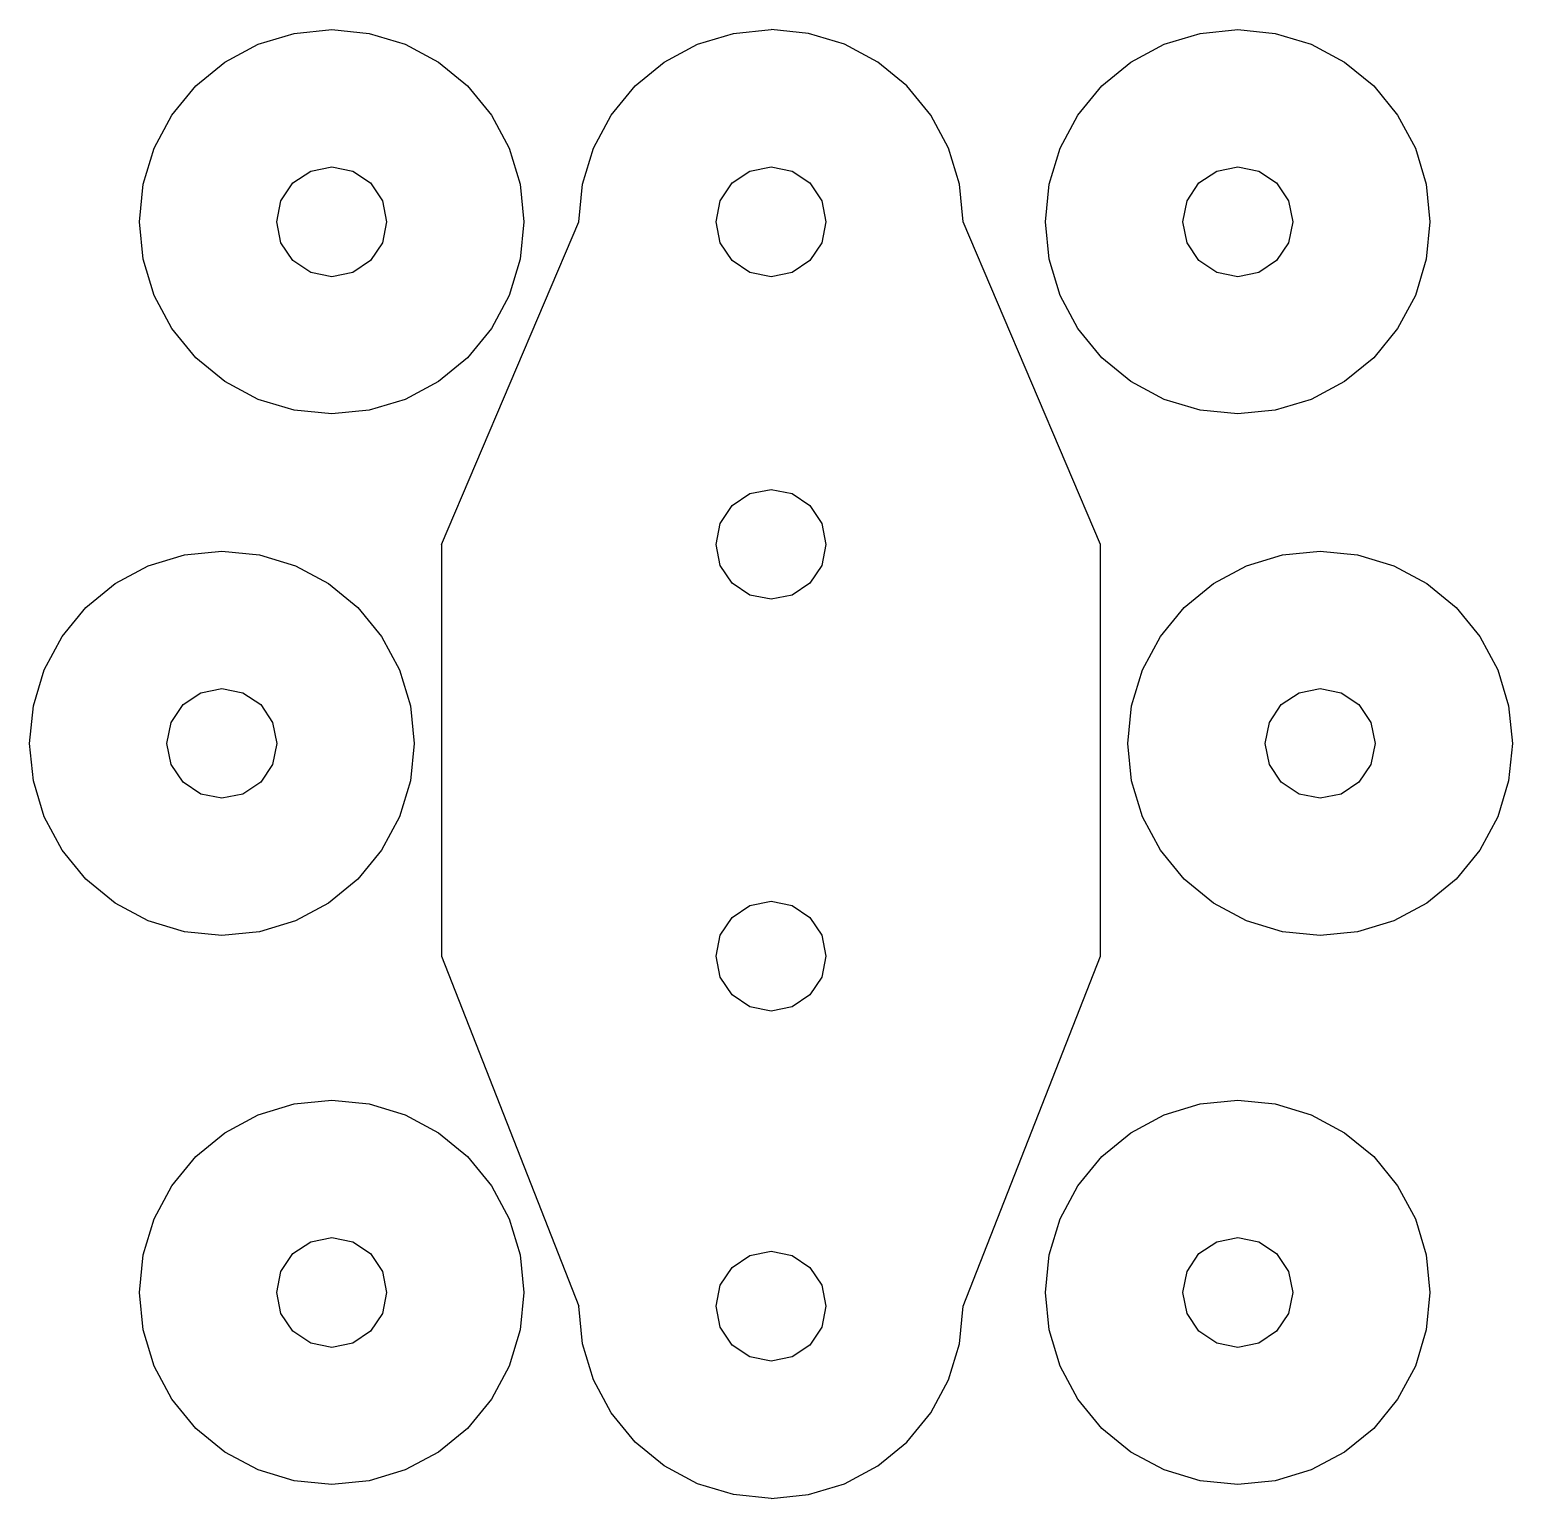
# Model space of a CAD drawing. Header units: metres. Extents: x -27 to 27, y -27.2 to 26.2.
import ezdxf

# ---------------------------------------------------------------- set-up
doc = ezdxf.new("R2010")
doc.units = ezdxf.units.M

msp = doc.modelspace()

# ---------------------------------------------------------------- linework, layer by layer
for p, q in [((-18.679, 25.717), (-17.366, 26.115)), ((-17.366, 26.115), (-16, 26.25)), ((-16, 26.25), (-14.634, 26.115)), ((-14.634, 26.115), (-13.321, 25.717)), ((-2.679, 25.717), (-1.366, 26.115)), ((-1.366, 26.115), (0, 26.25)), ((1.366, 26.115), (0, 26.25)), ((2.679, 25.717), (1.366, 26.115)), ((14.321, 25.717), (15.634, 26.115)), ((15.634, 26.115), (17, 26.25)), ((17, 26.25), (18.366, 26.115)), ((18.366, 26.115), (19.679, 25.717)), ((-19.889, 25.07), (-18.679, 25.717)), ((-13.321, 25.717), (-12.111, 25.07)), ((-3.889, 25.07), (-2.679, 25.717)), ((3.889, 25.07), (2.679, 25.717)), ((13.111, 25.07), (14.321, 25.717)), ((19.679, 25.717), (20.889, 25.07)), ((-20.95, 24.2), (-19.889, 25.07)), ((-12.111, 25.07), (-11.05, 24.2)), ((-4.95, 24.2), (-3.889, 25.07)), ((4.95, 24.2), (3.889, 25.07)), ((12.05, 24.2), (13.111, 25.07)), ((20.889, 25.07), (21.95, 24.2)), ((-21.82, 23.139), (-20.95, 24.2)), ((-11.05, 24.2), (-10.18, 23.139)), ((-5.82, 23.139), (-4.95, 24.2)), ((5.82, 23.139), (4.95, 24.2)), ((11.18, 23.139), (12.05, 24.2)), ((21.95, 24.2), (22.82, 23.139)), ((-22.467, 21.929), (-21.82, 23.139)), ((-10.18, 23.139), (-9.533, 21.929)), ((-6.467, 21.929), (-5.82, 23.139)), ((6.467, 21.929), (5.82, 23.139)), ((10.533, 21.929), (11.18, 23.139)), ((22.82, 23.139), (23.467, 21.929)), ((-22.865, 20.616), (-22.467, 21.929)), ((-9.533, 21.929), (-9.135, 20.616)), ((-6.865, 20.616), (-6.467, 21.929)), ((6.865, 20.616), (6.467, 21.929)), ((10.135, 20.616), (10.533, 21.929)), ((23.467, 21.929), (23.865, 20.616)), ((-17.414, 20.664), (-16.765, 21.098)), ((-16.765, 21.098), (-16, 21.25)), ((-16, 21.25), (-15.235, 21.098)), ((-15.235, 21.098), (-14.586, 20.664)), ((-1.414, 20.664), (-0.765, 21.098)), ((-0.765, 21.098), (0, 21.25)), ((0, 21.25), (0.765, 21.098)), ((0.765, 21.098), (1.414, 20.664)), ((15.586, 20.664), (16.235, 21.098)), ((16.235, 21.098), (17, 21.25)), ((17, 21.25), (17.765, 21.098)), ((17.765, 21.098), (18.414, 20.664)), ((-23, 19.25), (-22.865, 20.616)), ((-17.848, 20.015), (-17.414, 20.664)), ((-14.586, 20.664), (-14.152, 20.015)), ((-9.135, 20.616), (-9, 19.25)), ((-7, 19.25), (-6.865, 20.616)), ((-1.848, 20.015), (-1.414, 20.664)), ((1.414, 20.664), (1.848, 20.015)), ((7, 19.25), (6.865, 20.616)), ((10, 19.25), (10.135, 20.616)), ((15.152, 20.015), (15.586, 20.664)), ((18.414, 20.664), (18.848, 20.015)), ((23.865, 20.616), (24, 19.25)), ((-18, 19.25), (-17.848, 20.015)), ((-14.152, 20.015), (-14, 19.25)), ((-2, 19.25), (-1.848, 20.015)), ((1.848, 20.015), (2, 19.25)), ((15, 19.25), (15.152, 20.015)), ((18.848, 20.015), (19, 19.25)), ((-22.865, 17.884), (-23, 19.25)), ((-17.848, 18.485), (-18, 19.25)), ((-14, 19.25), (-14.152, 18.485)), ((-12, 7.5), (-7, 19.25)), ((-9, 19.25), (-9.135, 17.884)), ((-1.848, 18.485), (-2, 19.25)), ((2, 19.25), (1.848, 18.485)), ((12, 7.5), (7, 19.25)), ((10.135, 17.884), (10, 19.25)), ((15.152, 18.485), (15, 19.25)), ((19, 19.25), (18.848, 18.485)), ((24, 19.25), (23.865, 17.884)), ((-17.414, 17.836), (-17.848, 18.485)), ((-14.152, 18.485), (-14.586, 17.836)), ((-1.414, 17.836), (-1.848, 18.485)), ((1.848, 18.485), (1.414, 17.836)), ((15.586, 17.836), (15.152, 18.485)), ((18.848, 18.485), (18.414, 17.836)), ((-22.467, 16.571), (-22.865, 17.884)), ((-16.765, 17.402), (-17.414, 17.836)), ((-14.586, 17.836), (-15.235, 17.402)), ((-9.135, 17.884), (-9.533, 16.571)), ((-0.765, 17.402), (-1.414, 17.836)), ((1.414, 17.836), (0.765, 17.402)), ((10.533, 16.571), (10.135, 17.884)), ((16.235, 17.402), (15.586, 17.836)), ((18.414, 17.836), (17.765, 17.402)), ((23.865, 17.884), (23.467, 16.571)), ((-16, 17.25), (-16.765, 17.402)), ((-15.235, 17.402), (-16, 17.25)), ((0, 17.25), (-0.765, 17.402)), ((0.765, 17.402), (0, 17.25)), ((17, 17.25), (16.235, 17.402)), ((17.765, 17.402), (17, 17.25)), ((-21.82, 15.361), (-22.467, 16.571)), ((-9.533, 16.571), (-10.18, 15.361)), ((11.18, 15.361), (10.533, 16.571)), ((23.467, 16.571), (22.82, 15.361)), ((-20.95, 14.3), (-21.82, 15.361)), ((-10.18, 15.361), (-11.05, 14.3)), ((12.05, 14.3), (11.18, 15.361)), ((22.82, 15.361), (21.95, 14.3)), ((-19.889, 13.43), (-20.95, 14.3)), ((-11.05, 14.3), (-12.111, 13.43)), ((13.111, 13.43), (12.05, 14.3)), ((21.95, 14.3), (20.889, 13.43)), ((-18.679, 12.783), (-19.889, 13.43)), ((-12.111, 13.43), (-13.321, 12.783)), ((14.321, 12.783), (13.111, 13.43)), ((20.889, 13.43), (19.679, 12.783)), ((-17.366, 12.385), (-18.679, 12.783)), ((-13.321, 12.783), (-14.634, 12.385)), ((15.634, 12.385), (14.321, 12.783)), ((19.679, 12.783), (18.366, 12.385)), ((-16, 12.25), (-17.366, 12.385)), ((-14.634, 12.385), (-16, 12.25)), ((17, 12.25), (15.634, 12.385)), ((18.366, 12.385), (17, 12.25)), ((-1.414, 8.914), (-0.765, 9.348)), ((-0.765, 9.348), (0, 9.5)), ((0, 9.5), (0.765, 9.348)), ((0.765, 9.348), (1.414, 8.914)), ((-1.848, 8.265), (-1.414, 8.914)), ((1.414, 8.914), (1.848, 8.265)), ((-2, 7.5), (-1.848, 8.265)), ((1.848, 8.265), (2, 7.5)), ((-22.679, 6.717), (-21.366, 7.115)), ((-21.366, 7.115), (-20, 7.25)), ((-20, 7.25), (-18.634, 7.115)), ((-18.634, 7.115), (-17.321, 6.717)), ((-12, 7.5), (-12, -7.5)), ((-1.848, 6.735), (-2, 7.5)), ((2, 7.5), (1.848, 6.735)), ((12, -7.5), (12, 7.5)), ((17.321, 6.717), (18.634, 7.115)), ((18.634, 7.115), (20, 7.25)), ((20, 7.25), (21.366, 7.115)), ((21.366, 7.115), (22.679, 6.717)), ((-23.889, 6.07), (-22.679, 6.717)), ((-17.321, 6.717), (-16.111, 6.07)), ((-1.414, 6.086), (-1.848, 6.735)), ((1.848, 6.735), (1.414, 6.086)), ((16.111, 6.07), (17.321, 6.717)), ((22.679, 6.717), (23.889, 6.07)), ((-24.95, 5.2), (-23.889, 6.07)), ((-16.111, 6.07), (-15.05, 5.2)), ((-0.765, 5.652), (-1.414, 6.086)), ((1.414, 6.086), (0.765, 5.652)), ((15.05, 5.2), (16.111, 6.07)), ((23.889, 6.07), (24.95, 5.2)), ((0, 5.5), (-0.765, 5.652)), ((0.765, 5.652), (0, 5.5)), ((-25.82, 4.139), (-24.95, 5.2)), ((-15.05, 5.2), (-14.18, 4.139)), ((14.18, 4.139), (15.05, 5.2)), ((24.95, 5.2), (25.82, 4.139)), ((-26.467, 2.929), (-25.82, 4.139)), ((-14.18, 4.139), (-13.533, 2.929)), ((13.533, 2.929), (14.18, 4.139)), ((25.82, 4.139), (26.467, 2.929)), ((-26.865, 1.616), (-26.467, 2.929)), ((-13.533, 2.929), (-13.135, 1.616)), ((13.135, 1.616), (13.533, 2.929)), ((26.467, 2.929), (26.865, 1.616)), ((-20.765, 2.098), (-20, 2.25)), ((-20, 2.25), (-19.235, 2.098)), ((19.235, 2.098), (20, 2.25)), ((20, 2.25), (20.765, 2.098)), ((-21.848, 1.015), (-21.414, 1.664)), ((-21.414, 1.664), (-20.765, 2.098)), ((-19.235, 2.098), (-18.586, 1.664)), ((-18.586, 1.664), (-18.152, 1.015)), ((18.152, 1.015), (18.586, 1.664)), ((18.586, 1.664), (19.235, 2.098)), ((20.765, 2.098), (21.414, 1.664)), ((21.414, 1.664), (21.848, 1.015)), ((-27, 0.25), (-26.865, 1.616)), ((-13.135, 1.616), (-13, 0.25)), ((13, 0.25), (13.135, 1.616)), ((26.865, 1.616), (27, 0.25)), ((-22, 0.25), (-21.848, 1.015)), ((-18.152, 1.015), (-18, 0.25)), ((18, 0.25), (18.152, 1.015)), ((21.848, 1.015), (22, 0.25)), ((-26.865, -1.116), (-27, 0.25)), ((-21.848, -0.515), (-22, 0.25)), ((-18, 0.25), (-18.152, -0.515)), ((-13, 0.25), (-13.135, -1.116)), ((13.135, -1.116), (13, 0.25)), ((18.152, -0.515), (18, 0.25)), ((22, 0.25), (21.848, -0.515)), ((27, 0.25), (26.865, -1.116)), ((-21.414, -1.164), (-21.848, -0.515)), ((-18.152, -0.515), (-18.586, -1.164)), ((18.586, -1.164), (18.152, -0.515)), ((21.848, -0.515), (21.414, -1.164)), ((-26.467, -2.429), (-26.865, -1.116)), ((-20.765, -1.598), (-21.414, -1.164)), ((-20, -1.75), (-20.765, -1.598)), ((-19.235, -1.598), (-20, -1.75)), ((-18.586, -1.164), (-19.235, -1.598)), ((-13.135, -1.116), (-13.533, -2.429)), ((13.533, -2.429), (13.135, -1.116)), ((19.235, -1.598), (18.586, -1.164)), ((20, -1.75), (19.235, -1.598)), ((20.765, -1.598), (20, -1.75)), ((21.414, -1.164), (20.765, -1.598)), ((26.865, -1.116), (26.467, -2.429)), ((-25.82, -3.639), (-26.467, -2.429)), ((-13.533, -2.429), (-14.18, -3.639)), ((14.18, -3.639), (13.533, -2.429)), ((26.467, -2.429), (25.82, -3.639)), ((-24.95, -4.7), (-25.82, -3.639)), ((-14.18, -3.639), (-15.05, -4.7)), ((15.05, -4.7), (14.18, -3.639)), ((25.82, -3.639), (24.95, -4.7)), ((-23.889, -5.57), (-24.95, -4.7)), ((-15.05, -4.7), (-16.111, -5.57)), ((16.111, -5.57), (15.05, -4.7)), ((24.95, -4.7), (23.889, -5.57)), ((-22.679, -6.217), (-23.889, -5.57)), ((-16.111, -5.57), (-17.321, -6.217)), ((-1.414, -6.086), (-0.765, -5.652)), ((-0.765, -5.652), (0, -5.5)), ((0, -5.5), (0.765, -5.652)), ((0.765, -5.652), (1.414, -6.086)), ((17.321, -6.217), (16.111, -5.57)), ((23.889, -5.57), (22.679, -6.217)), ((-21.366, -6.615), (-22.679, -6.217)), ((-17.321, -6.217), (-18.634, -6.615)), ((-1.848, -6.735), (-1.414, -6.086)), ((1.414, -6.086), (1.848, -6.735)), ((18.634, -6.615), (17.321, -6.217)), ((22.679, -6.217), (21.366, -6.615)), ((-20, -6.75), (-21.366, -6.615)), ((-18.634, -6.615), (-20, -6.75)), ((-2, -7.5), (-1.848, -6.735)), ((1.848, -6.735), (2, -7.5)), ((20, -6.75), (18.634, -6.615)), ((21.366, -6.615), (20, -6.75)), ((-12, -7.5), (-7, -20.25)), ((-1.848, -8.265), (-2, -7.5)), ((2, -7.5), (1.848, -8.265)), ((7, -20.25), (12, -7.5)), ((-1.414, -8.914), (-1.848, -8.265)), ((1.848, -8.265), (1.414, -8.914)), ((-0.765, -9.348), (-1.414, -8.914)), ((1.414, -8.914), (0.765, -9.348)), ((0, -9.5), (-0.765, -9.348)), ((0.765, -9.348), (0, -9.5)), ((-18.679, -13.283), (-17.366, -12.885)), ((-17.366, -12.885), (-16, -12.75)), ((-16, -12.75), (-14.634, -12.885)), ((-14.634, -12.885), (-13.321, -13.283)), ((14.321, -13.283), (15.634, -12.885)), ((15.634, -12.885), (17, -12.75)), ((17, -12.75), (18.366, -12.885)), ((18.366, -12.885), (19.679, -13.283)), ((-19.889, -13.93), (-18.679, -13.283)), ((-13.321, -13.283), (-12.111, -13.93)), ((13.111, -13.93), (14.321, -13.283)), ((19.679, -13.283), (20.889, -13.93)), ((-20.95, -14.8), (-19.889, -13.93)), ((-12.111, -13.93), (-11.05, -14.8)), ((12.05, -14.8), (13.111, -13.93)), ((20.889, -13.93), (21.95, -14.8)), ((-21.82, -15.861), (-20.95, -14.8)), ((-11.05, -14.8), (-10.18, -15.861)), ((11.18, -15.861), (12.05, -14.8)), ((21.95, -14.8), (22.82, -15.861)), ((-22.467, -17.071), (-21.82, -15.861)), ((-10.18, -15.861), (-9.533, -17.071)), ((10.533, -17.071), (11.18, -15.861)), ((22.82, -15.861), (23.467, -17.071)), ((-22.865, -18.384), (-22.467, -17.071)), ((-9.533, -17.071), (-9.135, -18.384)), ((10.135, -18.384), (10.533, -17.071)), ((23.467, -17.071), (23.865, -18.384)), ((-16.765, -17.902), (-16, -17.75)), ((-16, -17.75), (-15.235, -17.902)), ((16.235, -17.902), (17, -17.75)), ((17, -17.75), (17.765, -17.902)), ((-17.848, -18.985), (-17.414, -18.336)), ((-17.414, -18.336), (-16.765, -17.902)), ((-15.235, -17.902), (-14.586, -18.336)), ((-14.586, -18.336), (-14.152, -18.985)), ((-0.765, -18.402), (0, -18.25)), ((0, -18.25), (0.765, -18.402)), ((15.152, -18.985), (15.586, -18.336)), ((15.586, -18.336), (16.235, -17.902)), ((17.765, -17.902), (18.414, -18.336)), ((18.414, -18.336), (18.848, -18.985)), ((-23, -19.75), (-22.865, -18.384)), ((-9.135, -18.384), (-9, -19.75)), ((-1.848, -19.485), (-1.414, -18.836)), ((-1.414, -18.836), (-0.765, -18.402)), ((0.765, -18.402), (1.414, -18.836)), ((1.414, -18.836), (1.848, -19.485)), ((10, -19.75), (10.135, -18.384)), ((23.865, -18.384), (24, -19.75)), ((-18, -19.75), (-17.848, -18.985)), ((-14.152, -18.985), (-14, -19.75)), ((15, -19.75), (15.152, -18.985)), ((18.848, -18.985), (19, -19.75)), ((-22.865, -21.116), (-23, -19.75)), ((-17.848, -20.515), (-18, -19.75)), ((-14, -19.75), (-14.152, -20.515)), ((-9, -19.75), (-9.135, -21.116)), ((-2, -20.25), (-1.848, -19.485)), ((1.848, -19.485), (2, -20.25)), ((10.135, -21.116), (10, -19.75)), ((15.152, -20.515), (15, -19.75)), ((19, -19.75), (18.848, -20.515)), ((24, -19.75), (23.865, -21.116)), ((-17.414, -21.164), (-17.848, -20.515)), ((-14.152, -20.515), (-14.586, -21.164)), ((-6.865, -21.616), (-7, -20.25)), ((-1.848, -21.015), (-2, -20.25)), ((2, -20.25), (1.848, -21.015)), ((6.865, -21.616), (7, -20.25)), ((15.586, -21.164), (15.152, -20.515)), ((18.848, -20.515), (18.414, -21.164)), ((-1.414, -21.664), (-1.848, -21.015)), ((1.848, -21.015), (1.414, -21.664)), ((-22.467, -22.429), (-22.865, -21.116)), ((-16.765, -21.598), (-17.414, -21.164)), ((-16, -21.75), (-16.765, -21.598)), ((-15.235, -21.598), (-16, -21.75)), ((-14.586, -21.164), (-15.235, -21.598)), ((-9.135, -21.116), (-9.533, -22.429)), ((10.533, -22.429), (10.135, -21.116)), ((16.235, -21.598), (15.586, -21.164)), ((17, -21.75), (16.235, -21.598)), ((17.765, -21.598), (17, -21.75)), ((18.414, -21.164), (17.765, -21.598)), ((23.865, -21.116), (23.467, -22.429)), ((-6.467, -22.929), (-6.865, -21.616)), ((-0.765, -22.098), (-1.414, -21.664)), ((0, -22.25), (-0.765, -22.098)), ((0.765, -22.098), (0, -22.25)), ((1.414, -21.664), (0.765, -22.098)), ((6.467, -22.929), (6.865, -21.616)), ((-21.82, -23.639), (-22.467, -22.429)), ((-9.533, -22.429), (-10.18, -23.639)), ((11.18, -23.639), (10.533, -22.429)), ((23.467, -22.429), (22.82, -23.639)), ((-5.82, -24.139), (-6.467, -22.929)), ((5.82, -24.139), (6.467, -22.929)), ((-20.95, -24.7), (-21.82, -23.639)), ((-10.18, -23.639), (-11.05, -24.7)), ((12.05, -24.7), (11.18, -23.639)), ((22.82, -23.639), (21.95, -24.7)), ((-4.95, -25.2), (-5.82, -24.139)), ((4.95, -25.2), (5.82, -24.139)), ((-19.889, -25.57), (-20.95, -24.7)), ((-11.05, -24.7), (-12.111, -25.57)), ((13.111, -25.57), (12.05, -24.7)), ((21.95, -24.7), (20.889, -25.57)), ((-3.889, -26.07), (-4.95, -25.2)), ((3.889, -26.07), (4.95, -25.2)), ((-18.679, -26.217), (-19.889, -25.57)), ((-12.111, -25.57), (-13.321, -26.217)), ((14.321, -26.217), (13.111, -25.57)), ((20.889, -25.57), (19.679, -26.217)), ((-17.366, -26.615), (-18.679, -26.217)), ((-13.321, -26.217), (-14.634, -26.615)), ((-2.679, -26.717), (-3.889, -26.07)), ((2.679, -26.717), (3.889, -26.07)), ((15.634, -26.615), (14.321, -26.217)), ((19.679, -26.217), (18.366, -26.615)), ((-16, -26.75), (-17.366, -26.615)), ((-14.634, -26.615), (-16, -26.75)), ((-1.366, -27.115), (-2.679, -26.717)), ((1.366, -27.115), (2.679, -26.717)), ((17, -26.75), (15.634, -26.615)), ((18.366, -26.615), (17, -26.75)), ((0, -27.25), (-1.366, -27.115)), ((0, -27.25), (1.366, -27.115))]:
    msp.add_line(p, q)

doc.saveas('drawing.dxf')
